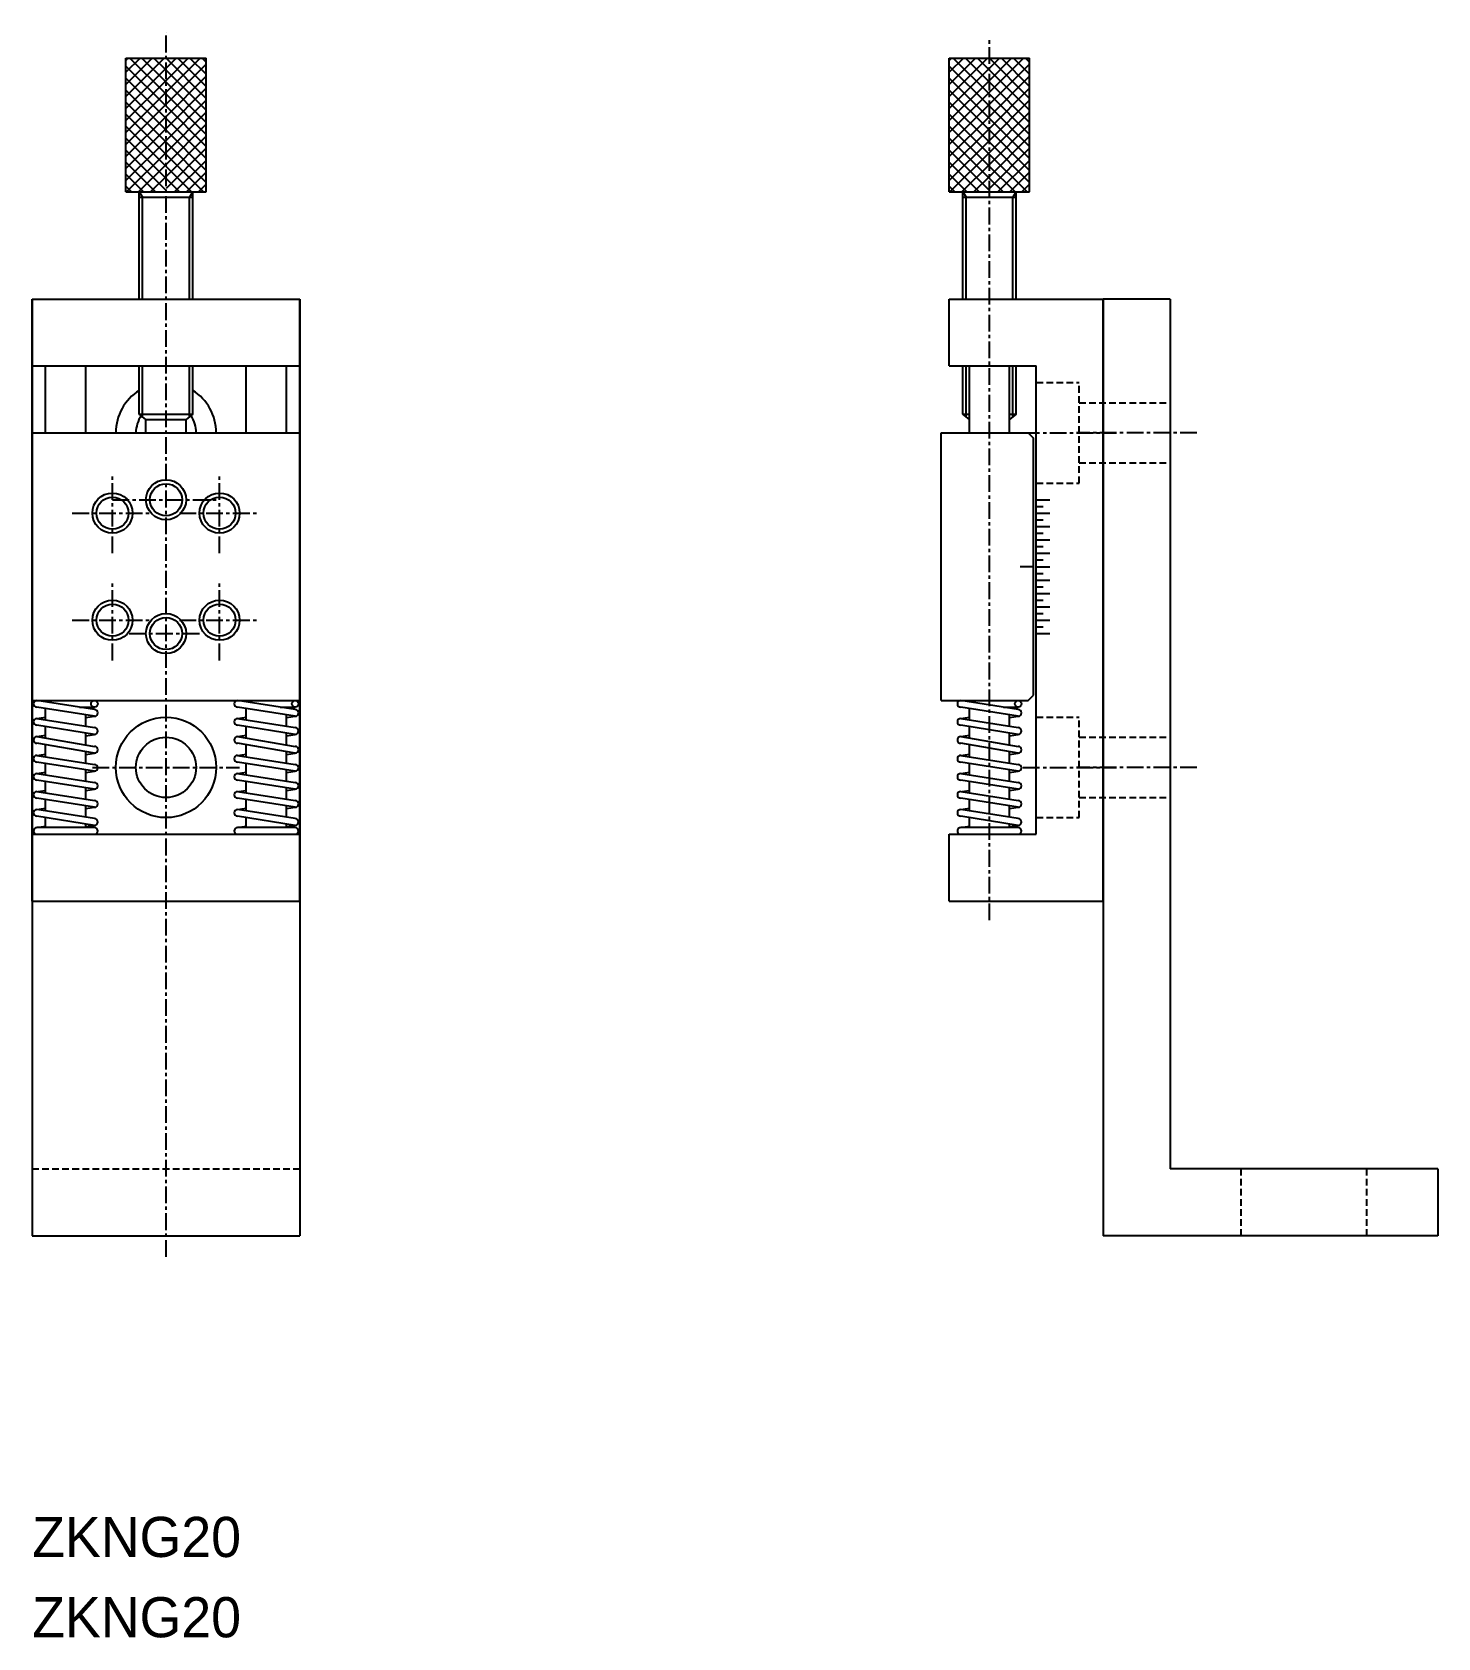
# Model space of a CAD drawing. Extents: x 1083 to 1188, y -20 to 100.
import ezdxf

# ---------------------------------------------------------------- set-up
doc = ezdxf.new("R2010")
doc.units = 0
doc.linetypes.add('CENTER', pattern=[2, 1.25, -0.25, 0.25, -0.25])
doc.linetypes.add('DASHED', pattern=[0.75, 0.5, -0.25])
doc.layers.get('0').update_dxf_attribs({"linetype": 'CONTINUOUS'})
doc.layers.add('CENTER', color=1, linetype='CENTER')

msp = doc.modelspace()

# ---------------------------------------------------------------- linework, layer by layer
at = {"color": 3, "linetype": 'CONTINUOUS'}
for p, q in [((1090.14, 97.57), (1089.98, 97.4)), ((1091.04, 97.57), (1089.98, 96.51)), ((1091.94, 97.57), (1089.98, 95.61)), ((1092.84, 97.57), (1089.98, 94.71)), ((1092.98, 94.87), (1090.28, 97.57)), ((1092.98, 95.77), (1091.18, 97.57)), ((1092.98, 96.67), (1092.07, 97.57)), ((1093.73, 97.57), (1092.98, 96.81)), ((1094.63, 97.57), (1092.98, 95.91)), ((1095.53, 97.57), (1092.98, 95.02)), ((1095.98, 94.56), (1092.98, 97.56)), ((1095.98, 95.46), (1093.87, 97.57)), ((1095.98, 96.36), (1094.77, 97.57)), ((1095.98, 97.26), (1095.67, 97.57)), ((1154.36, 97.57), (1151.5, 94.71)), ((1153.46, 97.57), (1151.5, 95.61)), ((1152.56, 97.57), (1151.5, 96.51)), ((1151.66, 97.57), (1151.5, 97.4)), ((1154.5, 94.87), (1151.8, 97.57)), ((1154.5, 95.77), (1152.7, 97.57)), ((1154.5, 96.67), (1153.6, 97.57)), ((1157.05, 97.57), (1154.5, 95.02)), ((1156.15, 97.57), (1154.5, 95.91)), ((1155.26, 97.57), (1154.5, 96.81)), ((1157.5, 94.56), (1154.5, 97.56)), ((1157.5, 95.46), (1155.39, 97.57)), ((1157.5, 96.36), (1156.29, 97.57)), ((1157.5, 97.26), (1157.19, 97.57)), ((1092.98, 93.97), (1089.98, 96.97)), ((1092.98, 96.81), (1089.98, 93.81)), ((1092.98, 93.07), (1089.98, 96.07)), ((1095.98, 97.12), (1092.98, 94.12)), ((1095.98, 93.67), (1092.98, 96.67)), ((1095.98, 96.22), (1092.98, 93.22)), ((1154.5, 93.97), (1151.5, 96.97)), ((1154.5, 96.81), (1151.5, 93.81)), ((1154.5, 93.07), (1151.5, 96.07)), ((1157.5, 97.12), (1154.5, 94.12)), ((1157.5, 93.67), (1154.5, 96.67)), ((1157.5, 96.22), (1154.5, 93.22)), ((1092.98, 95.91), (1089.98, 92.91)), ((1092.98, 92.18), (1089.98, 95.18)), ((1092.98, 95.02), (1089.98, 92.02)), ((1095.98, 92.77), (1092.98, 95.77)), ((1095.98, 95.32), (1092.98, 92.32)), ((1095.98, 91.87), (1092.98, 94.87)), ((1154.5, 95.91), (1151.5, 92.91)), ((1154.5, 92.18), (1151.5, 95.18)), ((1154.5, 95.02), (1151.5, 92.02)), ((1157.5, 92.77), (1154.5, 95.77)), ((1157.5, 95.32), (1154.5, 92.32)), ((1157.5, 91.87), (1154.5, 94.87)), ((1092.98, 91.28), (1089.98, 94.28)), ((1092.98, 94.12), (1089.98, 91.12)), ((1095.98, 94.42), (1092.98, 91.42)), ((1095.98, 90.97), (1092.98, 93.97)), ((1154.5, 91.28), (1151.5, 94.28)), ((1154.5, 94.12), (1151.5, 91.12)), ((1157.5, 94.42), (1154.5, 91.42)), ((1157.5, 90.97), (1154.5, 93.97)), ((1092.98, 90.38), (1089.98, 93.38)), ((1092.98, 93.22), (1089.98, 90.22)), ((1092.98, 89.48), (1089.98, 92.48)), ((1095.98, 93.53), (1092.98, 90.53)), ((1095.98, 90.07), (1092.98, 93.07)), ((1095.98, 92.63), (1092.98, 89.63)), ((1154.5, 90.38), (1151.5, 93.38)), ((1154.5, 93.22), (1151.5, 90.22)), ((1154.5, 89.48), (1151.5, 92.48)), ((1157.5, 93.53), (1154.5, 90.53)), ((1157.5, 90.07), (1154.5, 93.07)), ((1157.5, 92.63), (1154.5, 89.63)), ((1092.98, 92.32), (1089.98, 89.32)), ((1092.98, 88.58), (1089.98, 91.58)), ((1092.98, 91.42), (1089.98, 88.42)), ((1095.98, 89.18), (1092.98, 92.18)), ((1095.98, 91.73), (1092.98, 88.73)), ((1095.98, 88.28), (1092.98, 91.28)), ((1154.5, 92.32), (1151.5, 89.32)), ((1154.5, 88.58), (1151.5, 91.58)), ((1154.5, 91.42), (1151.5, 88.42)), ((1157.5, 89.18), (1154.5, 92.18)), ((1157.5, 91.73), (1154.5, 88.73)), ((1157.5, 88.28), (1154.5, 91.28)), ((1092.98, 87.69), (1089.98, 90.69)), ((1092.98, 90.53), (1090.02, 87.57)), ((1095.98, 90.83), (1092.98, 87.83)), ((1095.79, 87.57), (1092.98, 90.38)), ((1154.5, 87.69), (1151.5, 90.69)), ((1154.5, 90.53), (1151.54, 87.57)), ((1157.5, 90.83), (1154.5, 87.83)), ((1157.31, 87.57), (1154.5, 90.38)), ((1092.2, 87.57), (1089.98, 89.79)), ((1091.3, 87.57), (1089.98, 88.89)), ((1092.98, 89.63), (1090.92, 87.57)), ((1094.89, 87.57), (1092.98, 89.48)), ((1095.98, 89.93), (1093.61, 87.57)), ((1095.98, 89.04), (1094.51, 87.57)), ((1153.72, 87.57), (1151.5, 89.79)), ((1152.82, 87.57), (1151.5, 88.89)), ((1154.5, 89.63), (1152.44, 87.57)), ((1156.41, 87.57), (1154.5, 89.48)), ((1157.5, 89.93), (1155.13, 87.57)), ((1157.5, 89.04), (1156.03, 87.57)), ((1090.4, 87.57), (1089.98, 87.99)), ((1092.98, 88.73), (1091.82, 87.57)), ((1093.99, 87.57), (1092.98, 88.58)), ((1095.98, 88.14), (1095.41, 87.57)), ((1151.92, 87.57), (1151.5, 87.99)), ((1154.5, 88.73), (1153.34, 87.57)), ((1155.52, 87.57), (1154.5, 88.58)), ((1157.5, 88.14), (1156.93, 87.57)), ((1090.98, 87.57), (1091.23, 87.17)), ((1091.23, 79.57), (1091.23, 87.17)), ((1094.98, 87.57), (1094.73, 87.17)), ((1094.73, 79.57), (1094.73, 87.17)), ((1152.5, 87.57), (1152.75, 87.17)), ((1152.75, 79.57), (1152.75, 87.17)), ((1156.5, 87.57), (1156.25, 87.17)), ((1156.25, 79.57), (1156.25, 87.17)), ((1091.23, 70.77), (1091.23, 74.57)), ((1094.73, 70.77), (1094.73, 74.57)), ((1152.75, 70.77), (1152.75, 74.57)), ((1156.25, 70.77), (1156.25, 74.57))]:
    msp.add_line(p, q, dxfattribs=at)
at = {"color": 7, "linetype": 'CONTINUOUS'}
for p, q in [((1089.98, 97.57), (1095.98, 97.57)), ((1089.98, 87.57), (1089.98, 97.57)), ((1092.98, 97.56), (1092.97, 97.57)), ((1095.98, 87.57), (1095.98, 97.57)), ((1151.5, 97.57), (1157.5, 97.57)), ((1151.5, 87.57), (1151.5, 97.57)), ((1154.5, 97.56), (1154.5, 97.57)), ((1157.5, 87.57), (1157.5, 97.57)), ((1089.98, 87.57), (1095.98, 87.57)), ((1090.98, 79.57), (1090.98, 87.57)), ((1090.98, 87.17), (1094.98, 87.17)), ((1094.98, 79.57), (1094.98, 87.57)), ((1151.5, 87.57), (1157.5, 87.57)), ((1152.5, 79.57), (1152.5, 87.57)), ((1152.5, 87.17), (1156.5, 87.17)), ((1156.5, 79.57), (1156.5, 87.57)), ((1082.98, 79.57), (1102.98, 79.57)), ((1082.98, 79.57), (1082.98, 9.57)), ((1082.98, 34.57), (1082.98, 79.57)), ((1102.98, 79.57), (1102.98, 9.57)), ((1102.98, 34.57), (1102.98, 79.57)), ((1151.5, 74.57), (1151.5, 79.57)), ((1151.5, 79.57), (1163, 79.57)), ((1151.5, 79.57), (1158, 79.57)), ((1153, 79.57), (1156, 79.57)), ((1168, 79.57), (1163, 79.57)), ((1163, 79.57), (1163, 9.57)), ((1163, 34.57), (1163, 79.57)), ((1168, 79.57), (1168, 14.57)), ((1082.98, 74.57), (1102.98, 74.57)), ((1082.98, 74.57), (1102.98, 74.57)), ((1083.98, 69.57), (1083.98, 74.57)), ((1086.98, 69.57), (1086.98, 74.57)), ((1090.98, 70.97), (1090.98, 74.57)), ((1094.98, 70.97), (1094.98, 74.57)), ((1098.98, 69.57), (1098.98, 74.57)), ((1101.98, 69.57), (1101.98, 74.57)), ((1151.5, 74.57), (1158, 74.57)), ((1152.5, 70.97), (1152.5, 74.57)), ((1153, 69.57), (1153, 74.57)), ((1156, 69.57), (1156, 74.57)), ((1156.5, 70.97), (1156.5, 74.57)), ((1158, 39.57), (1158, 74.57)), ((1090.98, 70.97), (1094.98, 70.97)), ((1091.48, 70.57), (1090.98, 70.97)), ((1094.98, 70.97), (1094.48, 70.57)), ((1152.5, 70.97), (1153, 70.97)), ((1153, 70.57), (1152.5, 70.97)), ((1156.5, 70.97), (1156, 70.57)), ((1156, 70.97), (1156.5, 70.97)), ((1091.48, 69.57), (1091.48, 70.57)), ((1091.48, 70.57), (1094.48, 70.57)), ((1094.48, 69.57), (1094.48, 70.57)), ((1153, 69.57), (1153, 70.57)), ((1156, 69.57), (1156, 70.57)), ((1082.98, 69.57), (1102.98, 69.57)), ((1082.98, 49.57), (1082.98, 69.57)), ((1091.48, 69.57), (1094.48, 69.57)), ((1102.98, 49.57), (1102.98, 69.57)), ((1150.9, 69.57), (1157.4, 69.57)), ((1150.9, 49.57), (1150.9, 69.57)), ((1153, 69.57), (1156, 69.57)), ((1157.4, 69.57), (1157.8, 69.17)), ((1157.8, 49.97), (1157.8, 69.17)), ((1158, 64.57), (1159, 64.57)), ((1158, 64.07), (1158.5, 64.07)), ((1158, 63.57), (1159, 63.57)), ((1158, 63.07), (1158.5, 63.07)), ((1158, 62.57), (1159, 62.57)), ((1158, 62.07), (1158.5, 62.07)), ((1158, 61.57), (1159, 61.57)), ((1158, 61.07), (1158.5, 61.07)), ((1158, 60.57), (1159, 60.57)), ((1158, 60.07), (1158.5, 60.07)), ((1157.8, 59.57), (1156.8, 59.57)), ((1158, 59.57), (1159, 59.57)), ((1158, 59.07), (1158.5, 59.07)), ((1158, 58.57), (1159, 58.57)), ((1158, 58.07), (1158.5, 58.07)), ((1158, 57.57), (1159, 57.57)), ((1158, 57.07), (1158.5, 57.07)), ((1158, 56.57), (1159, 56.57)), ((1158, 56.07), (1158.5, 56.07)), ((1158, 55.57), (1159, 55.57)), ((1158, 55.07), (1158.5, 55.07)), ((1158, 54.57), (1159, 54.57)), ((1082.98, 49.57), (1102.98, 49.57)), ((1087.63, 48.89), (1083.33, 49.57)), ((1102.63, 48.89), (1098.33, 49.57)), ((1150.9, 49.57), (1157.4, 49.57)), ((1156.65, 48.89), (1152.35, 49.57)), ((1157.4, 49.57), (1157.8, 49.97)), ((1087.63, 48.39), (1083.33, 49.07)), ((1083.33, 48.22), (1083.98, 48.32)), ((1083.33, 48.22), (1087.63, 47.54)), ((1083.98, 48.12), (1083.98, 48.97)), ((1086.51, 49.07), (1087.63, 49.07)), ((1086.98, 49), (1086.98, 49.07)), ((1086.98, 47.65), (1086.98, 48.5)), ((1086.98, 48.29), (1087.63, 48.39)), ((1102.63, 48.39), (1098.33, 49.07)), ((1098.33, 48.22), (1098.98, 48.32)), ((1098.33, 48.22), (1102.63, 47.54)), ((1098.98, 48.12), (1098.98, 48.97)), ((1101.51, 49.07), (1102.63, 49.07)), ((1101.98, 49), (1101.98, 49.07)), ((1101.98, 47.65), (1101.98, 48.5)), ((1101.98, 48.29), (1102.63, 48.39)), ((1156.65, 48.39), (1152.35, 49.07)), ((1152.35, 48.22), (1153, 48.32)), ((1152.35, 48.22), (1156.65, 47.54)), ((1153, 48.12), (1153, 48.97)), ((1155.54, 49.07), (1156.65, 49.07)), ((1156, 49), (1156, 49.07)), ((1156, 47.65), (1156, 48.5)), ((1156, 48.29), (1156.65, 48.39)), ((1087.63, 47.04), (1083.33, 47.72)), ((1083.33, 46.87), (1083.98, 46.97)), ((1083.33, 46.87), (1087.63, 46.14)), ((1083.98, 46.76), (1083.98, 47.62)), ((1086.98, 46.25), (1086.98, 47.15)), ((1086.98, 46.94), (1087.63, 47.04)), ((1102.63, 47.04), (1098.33, 47.72)), ((1098.33, 46.87), (1098.98, 46.97)), ((1098.33, 46.87), (1102.63, 46.14)), ((1098.98, 46.76), (1098.98, 47.62)), ((1101.98, 46.25), (1101.98, 47.15)), ((1101.98, 46.94), (1102.63, 47.04)), ((1156.65, 47.04), (1152.35, 47.72)), ((1152.35, 46.87), (1153, 46.97)), ((1152.35, 46.87), (1156.65, 46.14)), ((1153, 46.76), (1153, 47.62)), ((1156, 46.25), (1156, 47.15)), ((1156, 46.94), (1156.65, 47.04)), ((1087.63, 45.64), (1083.33, 46.37)), ((1083.98, 45.37), (1083.98, 46.26)), ((1086.98, 44.9), (1086.98, 45.75)), ((1086.98, 45.54), (1087.63, 45.64)), ((1102.63, 45.64), (1098.33, 46.37)), ((1098.98, 45.37), (1098.98, 46.26)), ((1101.98, 44.9), (1101.98, 45.75)), ((1101.98, 45.54), (1102.63, 45.64)), ((1156.65, 45.64), (1152.35, 46.37)), ((1153, 45.37), (1153, 46.26)), ((1156, 44.9), (1156, 45.75)), ((1156, 45.54), (1156.65, 45.64)), ((1083.33, 45.47), (1083.98, 45.57)), ((1083.33, 45.47), (1087.63, 44.79)), ((1087.63, 44.29), (1083.33, 44.97)), ((1083.98, 44.02), (1083.98, 44.87)), ((1098.33, 45.47), (1098.98, 45.57)), ((1098.33, 45.47), (1102.63, 44.79)), ((1102.63, 44.29), (1098.33, 44.97)), ((1098.98, 44.02), (1098.98, 44.87)), ((1152.35, 45.47), (1153, 45.57)), ((1152.35, 45.47), (1156.65, 44.79)), ((1156.65, 44.29), (1152.35, 44.97)), ((1153, 44.02), (1153, 44.87)), ((1083.33, 44.12), (1083.98, 44.22)), ((1083.33, 44.12), (1087.63, 43.44)), ((1087.63, 42.94), (1083.33, 43.62)), ((1083.98, 42.67), (1083.98, 43.52)), ((1086.98, 43.55), (1086.98, 44.4)), ((1086.98, 44.19), (1087.63, 44.29)), ((1098.33, 44.12), (1098.98, 44.22)), ((1098.33, 44.12), (1102.63, 43.44)), ((1102.63, 42.94), (1098.33, 43.62)), ((1098.98, 42.67), (1098.98, 43.52)), ((1101.98, 43.55), (1101.98, 44.4)), ((1101.98, 44.19), (1102.63, 44.29)), ((1152.35, 44.12), (1153, 44.22)), ((1152.35, 44.12), (1156.65, 43.44)), ((1156.65, 42.94), (1152.35, 43.62)), ((1153, 42.67), (1153, 43.52)), ((1156, 43.55), (1156, 44.4)), ((1156, 44.19), (1156.65, 44.29)), ((1083.33, 42.77), (1087.63, 42.09)), ((1087.63, 41.59), (1083.33, 42.27)), ((1083.4, 42.76), (1083.98, 42.85)), ((1083.98, 41.32), (1083.98, 42.17)), ((1086.98, 42.2), (1086.98, 43.05)), ((1086.98, 42.84), (1087.63, 42.94)), ((1098.33, 42.77), (1102.63, 42.09)), ((1102.63, 41.59), (1098.33, 42.27)), ((1098.4, 42.76), (1098.98, 42.85)), ((1098.98, 41.32), (1098.98, 42.17)), ((1101.98, 42.2), (1101.98, 43.05)), ((1101.98, 42.84), (1102.63, 42.94)), ((1152.35, 42.77), (1156.65, 42.09)), ((1156.65, 41.59), (1152.35, 42.27)), ((1152.43, 42.76), (1153, 42.85)), ((1153, 41.32), (1153, 42.17)), ((1156, 42.2), (1156, 43.05)), ((1156, 42.84), (1156.65, 42.94)), ((1083.33, 41.42), (1083.98, 41.52)), ((1087.63, 40.74), (1083.33, 41.42)), ((1087.63, 40.24), (1083.33, 40.92)), ((1083.98, 40.07), (1083.98, 40.82)), ((1086.98, 40.85), (1086.98, 41.7)), ((1086.98, 41.49), (1087.63, 41.59)), ((1098.33, 41.42), (1098.98, 41.52)), ((1102.63, 40.74), (1098.33, 41.42)), ((1102.63, 40.24), (1098.33, 40.92)), ((1098.98, 40.07), (1098.98, 40.82)), ((1101.98, 40.85), (1101.98, 41.7)), ((1101.98, 41.49), (1102.63, 41.59)), ((1152.35, 41.42), (1153, 41.52)), ((1156.65, 40.74), (1152.35, 41.42)), ((1156.65, 40.24), (1152.35, 40.92)), ((1153, 40.07), (1153, 40.82)), ((1156, 40.85), (1156, 41.7)), ((1156, 41.49), (1156.65, 41.59)), ((1083.33, 40.07), (1083.98, 40.17)), ((1087.63, 40.07), (1083.33, 40.07)), ((1086.98, 40.07), (1086.98, 40.35)), ((1087.63, 40.24), (1086.98, 40.14)), ((1098.33, 40.07), (1098.98, 40.17)), ((1102.63, 40.07), (1098.33, 40.07)), ((1101.98, 40.07), (1101.98, 40.35)), ((1102.63, 40.24), (1101.98, 40.14)), ((1152.35, 40.07), (1153, 40.17)), ((1156.65, 40.07), (1152.35, 40.07)), ((1156, 40.07), (1156, 40.35)), ((1156.65, 40.24), (1156, 40.14)), ((1082.98, 39.57), (1102.98, 39.57)), ((1088.98, 39.57), (1096.98, 39.57)), ((1151.5, 39.57), (1158, 39.57)), ((1151.5, 34.57), (1151.5, 39.57)), ((1082.98, 34.57), (1102.98, 34.57)), ((1151.5, 34.57), (1163, 34.57)), ((1188, 14.57), (1168, 14.57)), ((1188, 14.57), (1188, 9.57)), ((1082.98, 9.57), (1102.98, 9.57)), ((1188, 9.57), (1163, 9.57)), ((1168, 9.57), (1163, 9.57))]:
    msp.add_line(p, q, dxfattribs=at)
at = {"color": 3, "linetype": 'DASHED'}
for p, q in [((1158, 73.32), (1161.2, 73.32)), ((1161.2, 65.82), (1161.2, 73.32)), ((1161.2, 71.82), (1168, 71.82)), ((1161.2, 67.32), (1168, 67.32)), ((1158, 65.82), (1161.2, 65.82)), ((1158, 48.32), (1161.2, 48.32)), ((1161.2, 40.82), (1161.2, 48.32)), ((1161.2, 46.82), (1168, 46.82)), ((1161.2, 42.32), (1168, 42.32)), ((1158, 40.82), (1161.2, 40.82)), ((1082.98, 14.57), (1102.98, 14.57)), ((1173.3, 9.57), (1173.3, 14.57)), ((1182.7, 9.57), (1182.7, 14.57))]:
    msp.add_line(p, q, dxfattribs=at)
at = {"color": 3, "linetype": 'CONTINUOUS'}
for centre in [(1092.98, 64.57), (1088.98, 63.57), (1096.98, 63.57), (1088.98, 55.57), (1096.98, 55.57), (1092.98, 54.57)]:
    msp.add_circle(centre, 1.5, dxfattribs=at)
at = {"color": 7, "linetype": 'CONTINUOUS'}
for centre, radius in [((1092.98, 64.57), 1.2), ((1088.98, 63.57), 1.2), ((1096.98, 63.57), 1.2), ((1088.98, 55.57), 1.2), ((1096.98, 55.57), 1.2), ((1092.98, 54.57), 1.2), ((1087.63, 49.32), 0.25), ((1102.63, 49.32), 0.25), ((1156.65, 49.32), 0.25), ((1092.98, 44.57), 3.75), ((1092.98, 44.57), 2.25)]:
    msp.add_circle(centre, radius, dxfattribs=at)
for centre, radius, start, end in [((1092.98, 69.57), 3.75, 122.231, 180), ((1092.98, 69.57), 3.75, 0, 57.769), ((1092.98, 69.57), 2.25, 145.3203, 180), ((1092.98, 69.57), 2.25, 0, 34.6797), ((1083.33, 49.32), 0.25, 90, 270), ((1098.33, 49.32), 0.25, 90, 270), ((1152.35, 49.32), 0.25, 90, 270), ((1083.33, 47.97), 0.25, 90, 270), ((1087.63, 48.64), 0.25, 270, 90), ((1098.33, 47.97), 0.25, 90, 270), ((1102.63, 48.64), 0.25, 270, 90), ((1152.35, 47.97), 0.25, 90, 270), ((1156.65, 48.64), 0.25, 270, 90), ((1083.33, 46.62), 0.25, 90, 270), ((1087.63, 47.29), 0.25, 270, 90), ((1098.33, 46.62), 0.25, 90, 270), ((1102.63, 47.29), 0.25, 270, 90), ((1152.35, 46.62), 0.25, 90, 270), ((1156.65, 47.29), 0.25, 270, 90), ((1087.63, 45.89), 0.25, 270, 90), ((1102.63, 45.89), 0.25, 270, 90), ((1156.65, 45.89), 0.25, 270, 90), ((1083.33, 45.22), 0.25, 90, 270), ((1087.63, 44.54), 0.25, 270, 90), ((1098.33, 45.22), 0.25, 90, 270), ((1102.63, 44.54), 0.25, 270, 90), ((1152.35, 45.22), 0.25, 90, 270), ((1156.65, 44.54), 0.25, 270, 90), ((1083.33, 43.87), 0.25, 90, 270), ((1087.63, 43.19), 0.25, 270, 90), ((1098.33, 43.87), 0.25, 90, 270), ((1102.63, 43.19), 0.25, 270, 90), ((1152.35, 43.87), 0.25, 90, 270), ((1156.65, 43.19), 0.25, 270, 90), ((1083.33, 42.52), 0.25, 90, 270), ((1087.63, 41.84), 0.25, 270, 90), ((1098.33, 42.52), 0.25, 90, 270), ((1102.63, 41.84), 0.25, 270, 90), ((1152.35, 42.52), 0.25, 90, 270), ((1156.65, 41.84), 0.25, 270, 90), ((1083.33, 41.17), 0.25, 90, 270), ((1098.33, 41.17), 0.25, 90, 270), ((1152.35, 41.17), 0.25, 90, 270), ((1083.33, 39.82), 0.25, 90, 270), ((1087.63, 40.49), 0.25, 270, 90), ((1087.63, 39.82), 0.25, 270, 90), ((1098.33, 39.82), 0.25, 90, 270), ((1102.63, 40.49), 0.25, 270, 90), ((1102.63, 39.82), 0.25, 270, 90), ((1152.35, 39.82), 0.25, 90, 270), ((1156.65, 40.49), 0.25, 270, 90), ((1156.65, 39.82), 0.25, 270, 90)]:
    msp.add_arc(centre, radius, start, end, dxfattribs=at)
at = {"layer": 'CENTER', "color": 1, "linetype": 'CENTER'}
for p, q in [((1092.98, 8), (1092.98, 99.51)), ((1154.5, 33.15), (1154.5, 99.07)), ((1087.48, 69.57), (1098.48, 69.57)), ((1157, 69.57), (1164, 69.57)), ((1170, 69.57), (1161, 69.57)), ((1088.98, 60.57), (1088.98, 66.57)), ((1096.98, 60.57), (1096.98, 66.57)), ((1088.98, 64.57), (1096.98, 64.57)), ((1085.98, 63.57), (1091.98, 63.57)), ((1093.98, 63.57), (1099.98, 63.57)), ((1088.98, 52.57), (1088.98, 58.57)), ((1096.98, 52.57), (1096.98, 58.57)), ((1085.98, 55.57), (1091.98, 55.57)), ((1093.98, 55.57), (1099.98, 55.57)), ((1090.23, 54.57), (1095.73, 54.57)), ((1087.48, 44.57), (1098.48, 44.57)), ((1157, 44.57), (1164, 44.57)), ((1170, 44.57), (1161, 44.57))]:
    msp.add_line(p, q, dxfattribs=at)

# ---------------------------------------------------------------- texts
at = {"color": 7, "linetype": 'CONTINUOUS'}
for p in [(1082.98, -14.43), (1082.98, -20.43)]:
    msp.add_text('ZKNG20', height=3, dxfattribs=at).set_placement(p)

doc.saveas('drawing.dxf')
